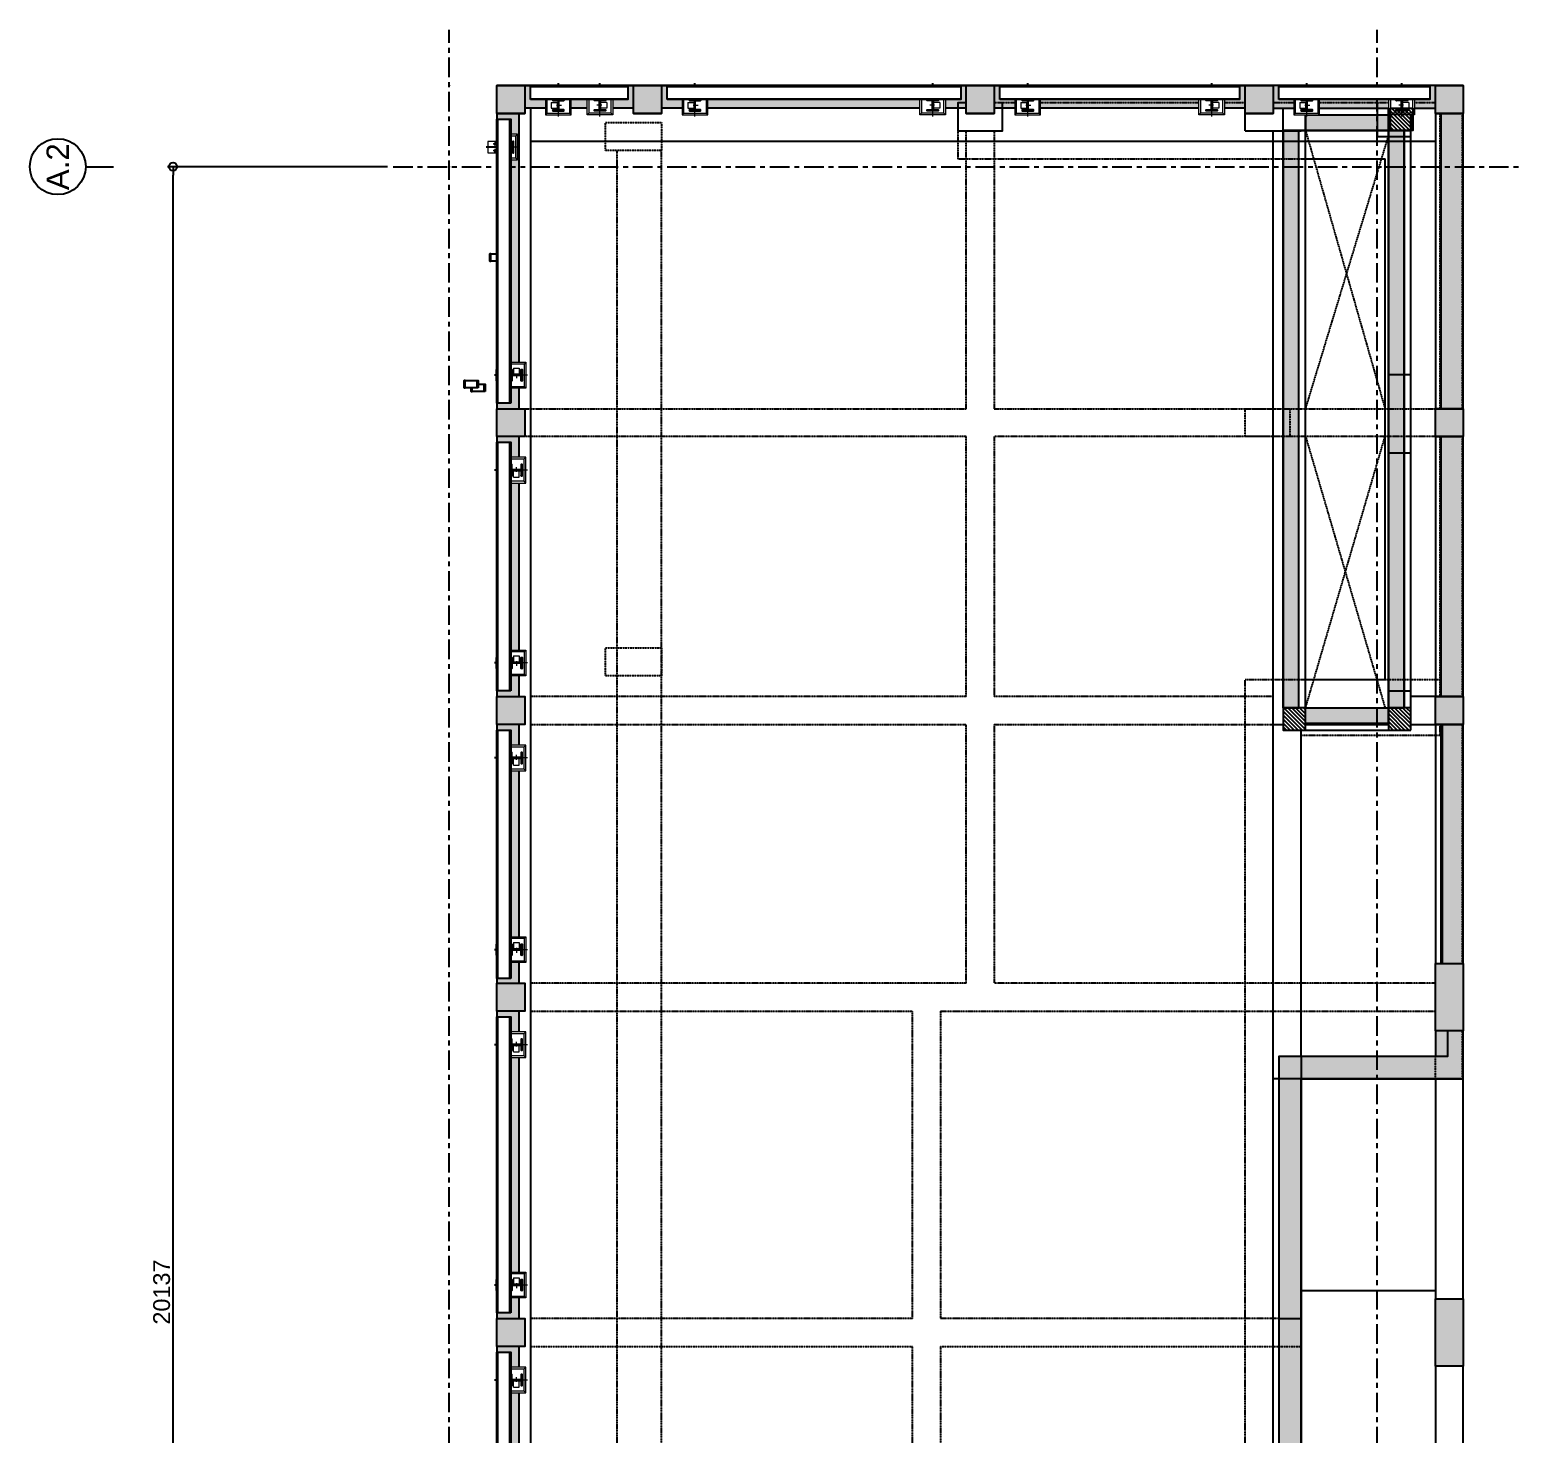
# Model space of a CAD drawing. Header units: millimetres. Extents: x 652554 to 1678317, y -308114 to 170803.
# Drawn here: x 781896 to 795216, y -66287 to -53731 of the extents above; entities that cross this region are included whole.
import ezdxf
from ezdxf.enums import TextEntityAlignment as Align
from ezdxf.xclip import XClip

# ---------------------------------------------------------------- set-up
doc = ezdxf.new("R2010")
doc.units = ezdxf.units.MM
doc.header["$XCLIPFRAME"] = 0
doc.set_wipeout_variables(frame=1)
for name, pattern in [('HIDDEN', [0.375, 0.25, -0.125]), ('TA_GL_000.70000', [1.925, 0.7, -0.175, 0.175, -0.175, 0.7]), ('XKITLINE00', [0]), ('XKITLINE02', [4, 2, -2])]:
    doc.linetypes.add(name, pattern=pattern)
for name, color, linetype in [('000 - 0_SYM_DWG_GRID-BUBBLE_MAIN_COLOR_1', 7, 'Continuous'), ('000 - 0_SYM_DWG_GRID-BUBBLE_SUB_COLOR_1', 7, 'Continuous'), ('000 - 0_SYM_DWG_GRIDLINE_MAIN_COLOR_1', 7, 'Continuous'), ('000 - 0_SYM_DWG_GRIDLINE_MAIN_COLOR_251', 7, 'Continuous'), ('000 - CONCRETE_COL_HATCH_', 7, 'Continuous'), ('000 - CONCRETE_COL_MAIN_COLOR_1', 7, 'Continuous'), ('000 - CONCRETE_COL_WIPEOUT_', 7, 'Continuous'), ('000 - STRUCTURE_STEEL_FRAMING_CUT_COLOR_4', 7, 'Continuous'), ('000 - STRUCTURE_STEEL_FRAMING_HATCH_', 7, 'Continuous'), ('000 - STRUCTURE_STEEL_FRAMING_SUB_COLOR_1', 7, 'Continuous'), ('000 - STRUCTURE_STEEL_FRAMING_SUB_COLOR_2', 7, 'Continuous'), ('000 - STRUCTURE_STEEL_FRAMING_WIPEOUT_', 7, 'Continuous'), ('000 - WIPEOUT', 7, 'Continuous'), ('DIM', 7, 'Continuous'), ('HATCH', 7, 'Continuous')]:
    doc.layers.add(name, color=color, linetype=linetype)
doc.layers.add('Bolt', color=7, linetype='Continuous', lineweight=0)
doc.layers.add('Part', color=7, linetype='Continuous', lineweight=0)
doc.styles.add('Arial', font='arial.ttf')
doc.styles.add('FAMELINE_FOR_CKST', font='arial.ttf')
doc.styles.add('TA', font='', dxfattribs={"height": 4.5})
doc.styles.get('TA').set_extended_font_data('Cordia New')
doc.dimstyles.new('FAMELINE-CKST_C-C', dxfattribs={"dimtxt": 0.3, "dimasz": 0.15, "dimexe": 0.1, "dimexo": 0.1, "dimgap": 0.05, "dimtad": 1, "dimzin": 0, "dimdsep": 46, "dimtxsty": 'FAMELINE_FOR_CKST', "dimblk": 'ORIGIN', "dimblk1": 'ORIGIN', "dimblk2": 'ORIGIN', "dimsah": 1, "dimcen": 0.1, "dimdle": 0.1, "dimclrd": 7, "dimclre": 7, "dimclrt": 7, "dimadec": 0, "dimazin": 0, "dimtfac": 1, "dimtix": 1, "dimtmove": 2, "dimatfit": 3, "dimfxl": 1, "dimtolj": 1, "dimtzin": 0, "dimlwd": -1, "dimlwe": -1, "dimarcsym": 0})
pattern_1 = [(45, (-899599.76, 320785.82), (-17.67766953, 17.67766953), [])]
pattern_2 = [(45, (-899499.76, 320785.82), (-17.67766953, 17.67766953), [])]
pattern_3 = [(45, (-899499.76, 320784.82), (-17.67766953, 17.67766953), [])]
pattern_4 = [(45, (-1737856.817, 220768.582), (-17.67766953, 17.67766953), [])]
pattern_5 = [(45, (-1737856.817, 220769.582), (-17.67766953, 17.67766953), [])]

# ---------------------------------------------------------------- blocks, each defined once
blk = doc.blocks.new('106')
h = blk.add_hatch()
h.set_pattern_fill('ANSI31', scale=200)
h.set_pattern_definition(pattern_3)
h.paths.add_polyline_path([(814926, 80605), (815176, 80605), (815176, 80355), (814926, 80355)])
h = blk.add_hatch()
h.set_pattern_fill('ANSI31', scale=200)
h.set_pattern_definition(pattern_3)
h.paths.add_polyline_path([(817926, 80605), (818176, 80605), (818176, 80355), (817926, 80355)])
h = blk.add_hatch()
h.set_pattern_fill('ANSI31', scale=200)
h.set_pattern_definition(pattern_3)
h.paths.add_polyline_path([(820491, 80605), (820741, 80605), (820741, 80355), (820491, 80355)])
h = blk.add_hatch()
h.set_pattern_fill('ANSI31', scale=200)
h.set_pattern_definition(pattern_3)
h.paths.add_polyline_path([(823066, 80605), (823316, 80605), (823316, 80355), (823066, 80355)])
h = blk.add_hatch()
h.set_pattern_fill('ANSI31', scale=200)
h.set_pattern_definition(pattern_3)
h.paths.add_polyline_path([(825956, 80355), (826206, 80355), (826206, 80605), (825956, 80605)])
h = blk.add_hatch()
h.set_pattern_fill('ANSI31', scale=200)
h.set_pattern_definition(pattern_2)
h.paths.add_polyline_path([(825956, 79133), (826206, 79133), (826206, 79383), (825956, 79383)])
h = blk.add_hatch()
h.set_pattern_fill('ANSI31', scale=200)
h.set_pattern_definition(pattern_2)
h.paths.add_polyline_path([(825956, 76157), (826206, 76157), (826206, 76407), (825956, 76407)])
h = blk.add_hatch()
h.set_pattern_fill('ANSI31', scale=200)
h.set_pattern_definition(pattern_2)
h.paths.add_polyline_path([(825956, 73662), (826206, 73662), (826206, 73912), (825956, 73912)])
h = blk.add_hatch()
h.set_pattern_fill('ANSI31', scale=200)
h.set_pattern_definition(pattern_1)
h.paths.add_polyline_path([(820441, 73372), (820641, 73372), (820641, 73572), (820441, 73572)])
h = blk.add_hatch()
h.set_pattern_fill('ANSI31', scale=200)
h.set_pattern_definition(pattern_1)
h.paths.add_polyline_path([(820441, 72432), (820641, 72432), (820641, 72632), (820441, 72632)])
h = blk.add_hatch()
h.set_pattern_fill('ANSI31', scale=200)
h.set_pattern_definition([(45, (-926512.374, 301801.95), (-17.67766953, 17.67766953), [])])
h.paths.add_polyline_path([(814751, 72212), (815351, 72212), (815351, 71962), (814751, 71962)])
h = blk.add_hatch()
h.set_pattern_fill('ANSI31', scale=200)
h.set_pattern_definition([(45, (-923512.374, 301801.95), (-17.67766953, 17.67766953), [])])
h.paths.add_polyline_path([(817751, 72212), (818351, 72212), (818351, 71962), (817751, 71962)])
h = blk.add_hatch()
h.set_pattern_fill('ANSI31', scale=200)
h.set_pattern_definition(pattern_2)
h.paths.add_polyline_path([(820491, 71962), (820741, 71962), (820741, 72212), (820491, 72212)])
h = blk.add_hatch()
h.set_pattern_fill('ANSI31', scale=200)
h.set_pattern_definition(pattern_2)
h.paths.add_polyline_path([(823066, 71962), (823316, 71962), (823316, 72212), (823066, 72212)])
h = blk.add_hatch()
h.set_pattern_fill('ANSI31', scale=200)
h.set_pattern_definition(pattern_2)
h.paths.add_polyline_path([(825956, 71962), (826206, 71962), (826206, 72212), (825956, 72212)])
at = {"layer": 'HATCH'}
h = blk.add_hatch(dxfattribs=at)
h.set_pattern_fill('AR-SAND', scale=0.075)
h.paths.add_polyline_path([(812176, 80405), (814926, 80405), (814926, 80605), (812176, 80605)])
h = blk.add_hatch(dxfattribs=at)
h.set_pattern_fill('AR-SAND', scale=0.075)
h.paths.add_polyline_path([(815176, 80405), (817926, 80405), (817926, 80605), (815176, 80605)])
h = blk.add_hatch(dxfattribs=at)
h.set_pattern_fill('AR-SAND', scale=0.075)
h.paths.add_polyline_path([(818176, 80405), (820491, 80405), (820491, 80605), (818176, 80605)])
h = blk.add_hatch(dxfattribs=at)
h.set_pattern_fill('AR-SAND', scale=0.075)
h.paths.add_polyline_path([(820741, 80405), (823066, 80405), (823066, 80605), (820741, 80605)])
h = blk.add_hatch(dxfattribs=at)
h.set_pattern_fill('AR-SAND', scale=0.075)
h.paths.add_polyline_path([(823316, 80405), (825956, 80405), (825956, 80605), (823316, 80605)])
h = blk.add_hatch(dxfattribs=at)
h.set_pattern_fill('AR-SAND', scale=0.075)
h.paths.add_polyline_path([(826006, 80356), (826206, 80356), (826206, 79383), (826006, 79383)])
h = blk.add_hatch(dxfattribs=at)
h.set_pattern_fill('AR-SAND', scale=0.075)
h.paths.add_polyline_path([(826006, 79133), (826206, 79133), (826206, 76407), (826006, 76407)])
h = blk.add_hatch(dxfattribs=at)
h.set_pattern_fill('AR-SAND', scale=0.075)
h.paths.add_polyline_path([(826006, 76157), (826206, 76157), (826206, 73912), (826006, 73912)])
h = blk.add_hatch(dxfattribs=at)
h.set_pattern_fill('AR-SAND', scale=0.075)
h.paths.add_polyline_path([(826006, 72212), (826206, 72212), (826206, 73662), (826006, 73662)])
h = blk.add_hatch(dxfattribs=at)
h.set_pattern_fill('AR-SAND', scale=0.075)
h.paths.add_polyline_path([(817751, 71962), (817751, 72212), (817521, 72212), (817521, 73612), (808328, 73612), (808328, 73412), (817321, 73412), (817321, 71962)])
h = blk.add_hatch(dxfattribs=at)
h.set_pattern_fill('AR-SAND', scale=0.075)
h.paths.add_polyline_path([(820641, 73432), (825806, 73432), (825806, 73572), (820641, 73572)])
h = blk.add_hatch(dxfattribs=at)
h.set_pattern_fill('AR-SAND', scale=0.075)
h.paths.add_polyline_path([(820501, 73372), (820641, 73372), (820641, 72632), (820501, 72632)])
h = blk.add_hatch(dxfattribs=at)
h.set_pattern_fill('AR-SAND', scale=0.075)
h.paths.add_polyline_path([(825806, 73372), (825946, 73372), (825946, 72632), (825806, 72632)])
h = blk.add_hatch(dxfattribs=at)
h.set_pattern_fill('AR-SAND', scale=0.075)
h.paths.add_polyline_path([(825806, 72632), (820641, 72632), (820641, 72492), (825806, 72492)])
h = blk.add_hatch(dxfattribs=at)
h.set_pattern_fill('AR-SAND', scale=0.075)
h.paths.add_polyline_path([(818351, 71962), (820491, 71962), (820491, 72162), (818351, 72162)])
h = blk.add_hatch(dxfattribs=at)
h.set_pattern_fill('AR-SAND', scale=0.075)
h.paths.add_polyline_path([(820741, 71962), (823066, 71962), (823066, 72162), (820741, 72162)])
h = blk.add_hatch(dxfattribs=at)
h.set_pattern_fill('AR-SAND', scale=0.075)
h.paths.add_polyline_path([(823316, 71962), (825956, 71962), (825956, 72162), (823316, 72162)])
at = {"color": 7}
for points in [[(826206, 80605), (808358, 80605)], [(826206, 72212), (826206, 80605)], [(826006, 80305), (808405, 80305)], [(825706, 72212), (825706, 80305)], [(826051, 76407), (826051, 76482), (825801, 76482), (825801, 76082), (826051, 76082)], [(825801, 73912), (826206, 73912)], [(825801, 73912), (825801, 73412)], [(807206, 73662), (817321, 73662)], [(817321, 71972), (817321, 73662)], [(817321, 73662), (820491, 73662)], [(820491, 73662), (820491, 73572)], [(820491, 73662), (825801, 73662)], [(817851, 71962), (817851, 72102), (817521, 72102), (817521, 73612), (808328, 73612), (808328, 73412), (817321, 73412), (817321, 71962), (817851, 71962)], [(817521, 73612), (808328, 73612)], [(815176, 73612), (815176, 73412)], [(817521, 72102), (817521, 73552)], [(820641, 73572), (825806, 73572)], [(825806, 73572), (825806, 72432)], [(817521, 73412), (807206, 73412)], [(815428, 73412), (815428, 72212)], [(817521, 73412), (820391, 73412)], [(820391, 73412), (820441, 73412)], [(820641, 73432), (825806, 73432)], [(820891, 72662), (820891, 73412)], [(825551, 73412), (825551, 72662)], [(826051, 73412), (826006, 73412)], [(820441, 73372), (820441, 72632)], [(820491, 73372), (820491, 72632)], [(820641, 73372), (825806, 73372)], [(820641, 73372), (820641, 72632)], [(825946, 73372), (825946, 72632)], [(826006, 73372), (826006, 72632)], [(826051, 72732), (825751, 72732)], [(825751, 72732), (825751, 72432)], [(820491, 72632), (826006, 72632)], [(820791, 72632), (820791, 72432)], [(820891, 72662), (825551, 72662)], [(822921, 72632), (822921, 72432)], [(823621, 72632), (823621, 72432)], [(825806, 72492), (820641, 72492)], [(820491, 72432), (820491, 71962)], [(820641, 72432), (826051, 72432)], [(820741, 72212), (820741, 72432)], [(817321, 72212), (807356, 72212)], [(820491, 72212), (817521, 72212)], [(818326, 72212), (818326, 71962)], [(826206, 72212), (820741, 72212)], [(820491, 72152), (818351, 72152)], [(823066, 72162), (820741, 72162)], [(825956, 72162), (823316, 72162)], [(807356, 71962), (817321, 71962)], [(817321, 71962), (826206, 71962)]]:
    blk.add_lwpolyline(points, dxfattribs=at)
for points in [[(812176, 80405), (814926, 80405), (814926, 80605), (812176, 80605)], [(814926, 80605), (815176, 80605), (815176, 80355), (814926, 80355)], [(815176, 80405), (817926, 80405), (817926, 80605), (815176, 80605)], [(817926, 80605), (818176, 80605), (818176, 80355), (817926, 80355)], [(818176, 80405), (820491, 80405), (820491, 80605), (818176, 80605)], [(820491, 80605), (820741, 80605), (820741, 80355), (820491, 80355)], [(820741, 80405), (823066, 80405), (823066, 80605), (820741, 80605)], [(823066, 80605), (823316, 80605), (823316, 80355), (823066, 80355)], [(823316, 80405), (825956, 80405), (825956, 80605), (823316, 80605)], [(825956, 80355), (826206, 80355), (826206, 80605), (825956, 80605)], [(826006, 80355), (826206, 80355), (826206, 79383), (826006, 79383)], [(825956, 79133), (826206, 79133), (826206, 79383), (825956, 79383)], [(826006, 79133), (826206, 79133), (826206, 76407), (826006, 76407)], [(825956, 76157), (826206, 76157), (826206, 76407), (825956, 76407)], [(826006, 76157), (826206, 76157), (826206, 73912), (826006, 73912)], [(825956, 73662), (826206, 73662), (826206, 73912), (825956, 73912)], [(826006, 72212), (826206, 72212), (826206, 73662), (826006, 73662)], [(820441, 73372), (820641, 73372), (820641, 73572), (820441, 73572)], [(820641, 73432), (825806, 73432), (825806, 73572), (820641, 73572)], [(825806, 73572), (826006, 73572), (826006, 73372), (825806, 73372)], [(820501, 73372), (820641, 73372), (820641, 72632), (820501, 72632)], [(825806, 73372), (825946, 73372), (825946, 72632), (825806, 72632)], [(820441, 72432), (820641, 72432), (820641, 72632), (820441, 72632)], [(825806, 72632), (820641, 72632), (820641, 72492), (825806, 72492)], [(825806, 72632), (826006, 72632), (826006, 72432), (825806, 72432)], [(814751, 72212), (815351, 72212), (815351, 71962), (814751, 71962)], [(817751, 72212), (818351, 72212), (818351, 71962), (817751, 71962)], [(820491, 71962), (820741, 71962), (820741, 72212), (820491, 72212)], [(823066, 71962), (823316, 71962), (823316, 72212), (823066, 72212)], [(825956, 71962), (826206, 71962), (826206, 72212), (825956, 72212)], [(818351, 71962), (820491, 71962), (820491, 72162), (818351, 72162)], [(820741, 71962), (823066, 71962), (823066, 72162), (820741, 72162)], [(823316, 71962), (825956, 71962), (825956, 72162), (823316, 72162)]]:
    blk.add_lwpolyline(points, close=True, dxfattribs=at)
at = {"color": 7, "linetype": 'HIDDEN', "ltscale": 10}
for points in [[(823066, 76407), (823066, 80355)], [(823316, 80355), (823316, 76407)], [(815176, 76887), (815176, 80305)], [(817926, 80305), (817926, 76887)], [(818176, 76407), (818176, 80305)], [(820491, 80305), (820491, 76407)], [(820742, 76407), (820741, 80305)], [(825626, 79532), (807606, 79532)], [(807191, 79132), (825626, 79132)], [(812176, 76887), (814926, 76887)], [(815176, 76887), (817926, 76887)], [(814926, 76637), (812176, 76637)], [(817926, 76637), (815176, 76637)], [(815176, 73612), (815176, 76637)], [(817926, 76637), (817926, 72212)], [(825801, 76482), (825551, 76482), (825551, 73412)], [(826051, 72212), (826051, 76482)], [(818176, 76407), (820491, 76407)], [(820742, 76407), (823066, 76407)], [(823316, 76407), (825801, 76407)], [(818176, 72212), (818176, 76157)], [(820491, 76157), (818176, 76157)], [(820491, 76157), (820491, 73662)], [(823066, 76157), (820742, 76157)], [(820742, 73662), (820742, 76157)], [(823066, 72212), (823066, 76157)], [(823316, 76157), (823316, 72212)], [(825801, 76157), (823316, 76157)], [(806980, 73912), (820891, 73912)], [(820891, 73412), (820891, 73912)], [(820491, 72172), (820391, 72172), (820391, 73422)], [(820641, 73372), (823066, 72662)], [(823066, 73372), (820641, 72662)], [(823316, 73372), (825751, 72632)], [(825801, 73372), (823316, 72662)]]:
    blk.add_lwpolyline(points, dxfattribs=at)
at = {"color": 7, "linetype": 'HIDDEN', "ltscale": 7}
for points in [[(814926, 80305), (814926, 76887)], [(814926, 76637), (814926, 73412)], [(820891, 72162), (820891, 72662)], [(815321, 72212), (815321, 71962)], [(817321, 72212), (817521, 72212)], [(825956, 72172), (820491, 72172)], [(826206, 71972), (817321, 71972)]]:
    blk.add_lwpolyline(points, dxfattribs=at)
for points in [[(820926, 79632), (821176, 79632), (821176, 79132), (820926, 79132)], [(825626, 79632), (825876, 79632), (825876, 79132), (825626, 79132)], [(823066, 73912), (823316, 73912), (823316, 73512), (823066, 73512)]]:
    blk.add_lwpolyline(points, close=True, dxfattribs=at)
blk = doc.blocks.new('*A380')
at = {"layer": 'Part', "color": 7, "linetype": 'XKITLINE00', "lineweight": 0}
for p, q in [((4674.779, -534.403), (4671.979, -534.403)), ((4671.979, -534.403), (4671.979, -538.403)), ((4674.779, -534.403), (4674.779, -538.403)), ((4671.979, -538.403), (4674.779, -538.403))]:
    blk.add_line(p, q, dxfattribs=at)
blk = doc.blocks.new('*A381')
at = {"layer": 'Part', "color": 7, "linetype": 'XKITLINE00', "lineweight": 0}
for p, q in [((4671.979, -534.403), (4671.679, -534.103)), ((4671.679, -538.703), (4671.679, -534.103)), ((4671.679, -534.103), (4675.079, -534.103)), ((4675.079, -534.103), (4674.779, -534.403)), ((4675.079, -534.103), (4675.079, -538.703)), ((4671.979, -538.403), (4671.679, -538.703)), ((4675.079, -538.703), (4671.679, -538.703)), ((4674.779, -538.403), (4675.079, -538.703))]:
    blk.add_line(p, q, dxfattribs=at)
at = {"layer": 'Part', "color": 7, "linetype": 'XKITLINE02', "lineweight": 0}
for p, q in [((4674.779, -534.403), (4671.979, -534.403)), ((4671.979, -534.403), (4671.979, -538.403)), ((4674.779, -534.403), (4674.779, -538.403)), ((4671.979, -538.403), (4674.779, -538.403))]:
    blk.add_line(p, q, dxfattribs=at)
blk = doc.blocks.new('*A382')
at = {"layer": 'Part', "color": 7, "linetype": 'XKITLINE00', "lineweight": 0}
for p, q in [((4674.379, -535.403), (4672.379, -535.403)), ((4672.379, -535.563), (4672.379, -535.403)), ((4674.379, -535.563), (4674.379, -535.403)), ((4673.319, -535.563), (4672.379, -535.563)), ((4673.319, -537.243), (4672.379, -537.243)), ((4672.379, -537.403), (4672.379, -537.243)), ((4674.379, -537.403), (4672.379, -537.403)), ((4673.319, -537.243), (4673.319, -535.563)), ((4673.439, -537.243), (4673.439, -535.563)), ((4674.379, -535.563), (4673.439, -535.563)), ((4674.379, -537.243), (4673.439, -537.243)), ((4674.379, -537.403), (4674.379, -537.243))]:
    blk.add_line(p, q, dxfattribs=at)
blk = doc.blocks.new('*A383')
at = {"layer": 'Part', "color": 7, "linetype": 'XKITLINE00', "lineweight": 0}
for p, q in [((4674.639, -535.903), (4673.439, -535.903)), ((4674.639, -536.903), (4673.439, -536.903)), ((4673.539, -536.903), (4673.539, -535.903)), ((4674.639, -535.903), (4674.639, -536.903))]:
    blk.add_line(p, q, dxfattribs=at)
at = {"layer": 'Part', "color": 7, "linetype": 'XKITLINE02', "lineweight": 0}
blk.add_line((4673.439, -535.903), (4673.439, -536.903), dxfattribs=at)
blk = doc.blocks.new('*A384')
at = {"layer": 'Part', "color": 7, "linetype": 'XKITLINE02', "lineweight": 0}
for p, q in [((2918.168795, 426.80336), (2918.168795, 428.536693)), ((2918.168795, 428.536693), (2918.248795, 428.536693)), ((2918.168795, 428.136693), (2918.248795, 428.136693)), ((2918.248795, 428.536693), (2918.248795, 426.80336)), ((2918.248795, 426.80336), (2918.168795, 426.80336))]:
    blk.add_line(p, q, dxfattribs=at)
blk = doc.blocks.new('*A385')
at = {"layer": 'Part', "color": 7, "linetype": 'XKITLINE02', "lineweight": 0}
for p, q in [((2918.875462, 428.536693), (2917.542129, 428.536693)), ((2917.542129, 428.536693), (2917.542129, 426.80336)), ((2918.875462, 426.80336), (2918.875462, 428.536693)), ((2917.542129, 426.80336), (2918.875462, 426.80336))]:
    blk.add_line(p, q, dxfattribs=at)
blk = doc.blocks.new('*A386')
at = {"layer": 'Part', "color": 7, "linetype": 'XKITLINE02', "lineweight": 0}
for p, q in [((2918.875462, 428.536693), (2917.542129, 428.536693)), ((2917.542129, 428.536693), (2917.542129, 426.80336)), ((2918.875462, 426.80336), (2918.875462, 428.536693)), ((2917.542129, 426.80336), (2918.875462, 426.80336))]:
    blk.add_line(p, q, dxfattribs=at)
blk = doc.blocks.new('*A387')
at = {"layer": 'Part', "color": 7, "linetype": 'XKITLINE02', "lineweight": 0}
for p, q in [((2918.168795, 426.80336), (2918.168795, 428.536693)), ((2918.168795, 428.536693), (2918.248795, 428.536693)), ((2918.168795, 428.136693), (2918.248795, 428.136693)), ((2918.248795, 428.536693), (2918.248795, 426.80336)), ((2918.248795, 426.80336), (2918.168795, 426.80336))]:
    blk.add_line(p, q, dxfattribs=at)
blk = doc.blocks.new('*A389')
at = {"layer": 'Bolt', "color": 7, "linetype": 'XKITLINE00', "lineweight": 0}
for p, q in [((2910.815467, 783.8644), (2910.939787, 783.8644)), ((2911.002133, 784.051067), (2911.002133, 783.926747)), ((2911.002133, 783.677733), (2911.002133, 783.802053)), ((2911.002133, 783.251067), (2911.002133, 783.126747)), ((2911.1888, 783.8644), (2911.06448, 783.8644)), ((2910.815467, 783.0644), (2910.939787, 783.0644)), ((2911.002133, 782.877733), (2911.002133, 783.002053)), ((2911.1888, 783.0644), (2911.06448, 783.0644))]:
    blk.add_line(p, q, dxfattribs=at)
blk = doc.blocks.new('Bot1')
at = {"color": 7, "xscale": 50, "yscale": 50, "zscale": 50, "rotation": 270}
blk.add_blockref('*A382', (26820, 233669), dxfattribs=at)
at = {"color": 7}
blk.add_wipeout([(85, 50), (85, 115), (-85, 115), (-85, -115), (85, -115), (85, -50), (42, -50), (42, 50)], dxfattribs=at).dxf.layer = '000 - WIPEOUT'
blk.add_wipeout([(-85, -115), (85, -115), (85, 115), (-85, 115)], dxfattribs=at).dxf.layer = '000 - WIPEOUT'
at = {"layer": '000 - STRUCTURE_STEEL_FRAMING_HATCH_'}
h = blk.add_hatch(dxfattribs=at)
h.set_pattern_fill('ANSI32', scale=0.1)
h.set_pattern_definition([(45, (276.8134, 19.4926), (-0.6735192, 0.6735192), []), (45, (277.2624, 19.4926), (-0.6735192, 0.6735192), [])])
h.paths.add_polyline_path([(50, -50), (42, -50), (42, -3), (-42, -3), (-42, -50), (-50, -50), (-50, 50), (-42, 50), (-42, 3), (42, 3), (42, 50), (50, 50)])
at = {"layer": 'Bolt'}
for points in [[(7, 3), (7, -3), (-7, -3), (-7, 3)], [(118, 37), (119, 37), (119, 37), (120, 36), (121, 36), (121, 36), (122, 35), (122, 35), (123, 34), (123, 34), (124, 33), (124, 33), (124, 32), (124, 31), (124, 31), (124, 30), (124, 29), (124, 29), (124, 28), (124, 27), (124, 27), (123, 26), (123, 26), (122, 25), (122, 25), (121, 24), (121, 24), (120, 24), (119, 23), (119, 23), (118, 23), (117, 23), (117, 23), (116, 23), (115, 23), (115, 24), (114, 24), (114, 24), (113, 25), (112, 25), (112, 26), (112, 26), (111, 27), (111, 27), (111, 28), (111, 29), (110, 29), (110, 30), (110, 31), (111, 31), (111, 32), (111, 33), (111, 33), (112, 34), (112, 34), (112, 35), (113, 35), (114, 36), (114, 36), (115, 36), (115, 37), (116, 37), (117, 37), (117, 37)], [(7, -3), (7, -8), (-7, -8), (-7, -3)], [(118, -23), (119, -23), (119, -23), (120, -24), (121, -24), (121, -24), (122, -25), (122, -25), (123, -26), (123, -26), (124, -27), (124, -27), (124, -28), (124, -29), (124, -29), (124, -30), (124, -31), (124, -31), (124, -32), (124, -33), (124, -33), (123, -34), (123, -34), (122, -35), (122, -35), (121, -36), (121, -36), (120, -36), (119, -37), (119, -37), (118, -37), (117, -37), (117, -37), (116, -37), (115, -37), (115, -36), (114, -36), (114, -36), (113, -35), (112, -35), (112, -34), (112, -34), (111, -33), (111, -33), (111, -32), (111, -31), (110, -31), (110, -30), (110, -29), (111, -29), (111, -28), (111, -27), (111, -27), (112, -26), (112, -26), (112, -25), (113, -25), (114, -24), (114, -24), (115, -24), (115, -23), (116, -23), (117, -23), (117, -23)]]:
    blk.add_hatch(color=7, dxfattribs=at).paths.add_polyline_path(points, flags=17)
at = {"color": 7, "linetype": 'ByBlock'}
blk.add_line((80, 0), (196, 0), dxfattribs=at)
at = {"layer": '000 - STRUCTURE_STEEL_FRAMING_CUT_COLOR_4', "color": 7}
blk.add_lwpolyline([(50, -50), (42, -50), (42, -3), (-42, -3), (-42, -50), (-50, -50), (-50, 50), (-42, 50), (-42, 3), (42, 3), (42, 50), (50, 50)], close=True, dxfattribs=at)
at = {"layer": 'Bolt', "color": 7, "linetype": 'XKITLINE00'}
for p, q in [((-100, 0), (0, 0)), ((-7, -3), (-7, 3)), ((0, -16), (0, 27)), ((7, -3), (7, 3)), ((103, 30), (113, 30)), ((103, 30), (113, 30)), ((103, 30), (131, 30)), ((117, 44), (117, 35)), ((117, 44), (117, 35)), ((117, 44), (117, 16)), ((117, 16), (117, 25)), ((117, 16), (117, 25)), ((131, 30), (122, 30)), ((131, 30), (122, 30)), ((-7, -8), (-7, -3)), ((7, -8), (7, -3)), ((103, -30), (113, -30)), ((103, -30), (113, -30)), ((103, -30), (131, -30)), ((117, -16), (117, -25)), ((117, -16), (117, -25)), ((117, -16), (117, -44)), ((117, -44), (117, -35)), ((117, -44), (117, -35)), ((131, -30), (122, -30)), ((131, -30), (122, -30))]:
    blk.add_line(p, q, dxfattribs=at)
at = {"color": 7}
for name, p, xscale, yscale, zscale, rotation in [('*A381', (233669, -26820), 50, 50, 50, 180), ('*A380', (233669, -26820), 50, 50, 50, 180), ('*A385', (32190, 218866), -74.99999802609977, 74.99999802609977, 74.99999802609977, 90), ('*A386', (32190, 218866), -74.99999802609977, 74.99999802609977, 74.99999802609977, 90), ('*A384', (32190, 218866), -74.99999802609977, 74.99999802609977, 74.99999802609977, 90), ('*A387', (32190, 218866), -74.99999802609977, 74.99999802609977, 74.99999802609977, 90), ('*A389', (218443, 58760), 74.99999802609977, 74.99999802609977, 74.99999802609977, 180), ('*A383', (26820, 233669), 50, 50, 50, 270)]:
    blk.add_blockref(name, p, dxfattribs=dict(at, xscale=xscale, yscale=yscale, zscale=zscale, rotation=rotation))
blk = doc.blocks.new('*U6648')
at = {"layer": '000 - 0_SYM_DWG_GRIDLINE_MAIN_COLOR_1', "color": 7}
blk.add_line((65, 0), (60, 0), dxfattribs=at)
blk.add_circle((70, 0), 5, dxfattribs=at)
at = {"layer": '000 - 0_SYM_DWG_GRIDLINE_MAIN_COLOR_251', "color": 7, "linetype": 'ByBlock', "ltscale": 5}
blk.add_line((10, 0), (-191.4, 0), dxfattribs=at)
at = {"layer": '000 - 0_SYM_DWG_GRIDLINE_MAIN_COLOR_251', "color": 7}
for p in [(-181.4, 0), (0, 0)]:
    blk.add_point(p, dxfattribs=at)
at = {"color": 7, "style": 'TA', "flags": 1}
blk.add_attdef('LOCATION', (6, -6), '', height=4.5, rotation=270, dxfattribs=at)
at = {"layer": '000 - 0_SYM_DWG_GRID-BUBBLE_MAIN_COLOR_1', "color": 7, "style": 'Arial'}
blk.add_attdef('GRID-HEAD', text='', height=4, rotation=270, dxfattribs=at).set_placement((70, 0), align=Align.MIDDLE_CENTER)
blk = doc.blocks.new('*U6645')
at = {"layer": '000 - 0_SYM_DWG_GRIDLINE_MAIN_COLOR_251', "color": 7, "linetype": 'ByBlock', "ltscale": 5}
blk.add_line((10, 0), (-427.24, 0), dxfattribs=at)
at = {"layer": '000 - 0_SYM_DWG_GRIDLINE_MAIN_COLOR_251', "color": 7}
blk.add_point((-417.24, 0), dxfattribs=at)
at = {"color": 7, "style": 'TA', "flags": 1}
blk.add_attdef('LOCATION', (6, -6), '', height=4.5, rotation=270, dxfattribs=at)
at = {"layer": '000 - 0_SYM_DWG_GRID-BUBBLE_MAIN_COLOR_1', "color": 7, "style": 'Arial'}
blk.add_attdef('GRID-HEAD', text='', height=4, rotation=270, dxfattribs=at).set_placement((70, 0), align=Align.MIDDLE_CENTER)
blk = doc.blocks.new('*U6647')
at = {"layer": '000 - 0_SYM_DWG_GRIDLINE_MAIN_COLOR_251', "color": 7, "linetype": 'ByBlock', "ltscale": 5}
blk.add_line((10, 0), (-427.24, 0), dxfattribs=at)
at = {"layer": '000 - 0_SYM_DWG_GRIDLINE_MAIN_COLOR_251', "color": 7}
blk.add_point((-417.24, 0), dxfattribs=at)
at = {"color": 7, "style": 'TA', "flags": 1}
blk.add_attdef('LOCATION', (6, -6), '', height=4.5, rotation=270, dxfattribs=at)
at = {"layer": '000 - 0_SYM_DWG_GRID-BUBBLE_MAIN_COLOR_1', "color": 7, "style": 'Arial'}
blk.add_attdef('GRID-HEAD', text='', height=4, rotation=270, dxfattribs=at).set_placement((70, 0), align=Align.MIDDLE_CENTER)
blk = doc.blocks.new('_Origin')
at = {"color": 7, "linetype": 'ByBlock', "lineweight": -2}
blk.add_line((0, 0), (-1, 0), dxfattribs=at)
blk.add_circle((0, 0), 0.5, dxfattribs=at)
blk = doc.blocks.new('*D6639')
at = {"layer": '000 - 0_SYM_DWG_GRID-BUBBLE_SUB_COLOR_1', "color": 7, "transparency": 16777216}
for p, q in [((0, 550), (0, 2519)), ((75, 2469), (20062, 2469)), ((20137, 550), (20137, 2519))]:
    blk.add_line(p, q, dxfattribs=at)
at = {"layer": 'Defpoints', "color": 7, "transparency": 16777216}
for p in [(20137, 2469), (0, 500), (20137, 500)]:
    blk.add_point(p, dxfattribs=at)
at = {"layer": '000 - 0_SYM_DWG_GRID-BUBBLE_SUB_COLOR_1', "color": 7, "transparency": 16777216, "xscale": 75, "yscale": 75, "zscale": 75, "rotation": 180}
blk.add_blockref('_Origin', (0, 2469), dxfattribs=at)
at = {"layer": '000 - 0_SYM_DWG_GRID-BUBBLE_SUB_COLOR_1', "color": 7, "transparency": 16777216, "xscale": 75, "yscale": 75, "zscale": 75}
blk.add_blockref('_Origin', (20137, 2469), dxfattribs=at)
at = {"layer": '000 - 0_SYM_DWG_GRID-BUBBLE_SUB_COLOR_1', "color": 7, "transparency": 16777216, "insert": (10069, 2570), "char_height": 150, "attachment_point": 5, "style": 'FAMELINE_FOR_CKST'}
blk.add_mtext('\\A1;20137', dxfattribs=at)
blk = doc.blocks.new('*U7098')
at = {"color": 7}
blk.add_wipeout([(125, 125), (125, -125), (-125, -125), (-125, 125)], dxfattribs=at).dxf.layer = '000 - CONCRETE_COL_WIPEOUT_'
at = {"layer": '000 - CONCRETE_COL_HATCH_'}
h = blk.add_hatch(dxfattribs=at)
h.set_pattern_fill('AR-CONC', scale=0.03, style=0)
h.paths.add_polyline_path([(-125, -125), (-125, 125), (125, 125), (125, -125)])
at = {"layer": '000 - CONCRETE_COL_MAIN_COLOR_1', "color": 7}
blk.add_lwpolyline([(-125, -125), (-125, 125), (125, 125), (125, -125), (-125, -125)], close=True, dxfattribs=at)
blk = doc.blocks.new('*U7099')
at = {"color": 7}
blk.add_wipeout([(125, 125), (125, -125), (-125, -125), (-125, 125)], dxfattribs=at).dxf.layer = '000 - CONCRETE_COL_WIPEOUT_'
at = {"layer": '000 - CONCRETE_COL_HATCH_'}
h = blk.add_hatch(dxfattribs=at)
h.set_pattern_fill('AR-CONC', scale=0.03, style=0)
h.paths.add_polyline_path([(-125, -125), (-125, 125), (125, 125), (125, -125)])
at = {"layer": '000 - CONCRETE_COL_MAIN_COLOR_1', "color": 7}
blk.add_lwpolyline([(-125, -125), (-125, 125), (125, 125), (125, -125), (-125, -125)], close=True, dxfattribs=at)
blk = doc.blocks.new('*U7100')
at = {"color": 7}
blk.add_wipeout([(125, 125), (125, -125), (-125, -125), (-125, 125)], dxfattribs=at).dxf.layer = '000 - CONCRETE_COL_WIPEOUT_'
at = {"layer": '000 - CONCRETE_COL_HATCH_'}
h = blk.add_hatch(dxfattribs=at)
h.set_pattern_fill('AR-CONC', scale=0.03, style=0)
h.paths.add_polyline_path([(-125, -125), (-125, 125), (125, 125), (125, -125)])
at = {"layer": '000 - CONCRETE_COL_MAIN_COLOR_1', "color": 7}
blk.add_lwpolyline([(-125, -125), (-125, 125), (125, 125), (125, -125), (-125, -125)], close=True, dxfattribs=at)
blk = doc.blocks.new('*U7101')
at = {"color": 7}
blk.add_wipeout([(125, 125), (125, -125), (-125, -125), (-125, 125)], dxfattribs=at).dxf.layer = '000 - CONCRETE_COL_WIPEOUT_'
at = {"layer": '000 - CONCRETE_COL_HATCH_'}
h = blk.add_hatch(dxfattribs=at)
h.set_pattern_fill('AR-CONC', scale=0.03, style=0)
h.paths.add_polyline_path([(-125, -125), (-125, 125), (125, 125), (125, -125)])
at = {"layer": '000 - CONCRETE_COL_MAIN_COLOR_1', "color": 7}
blk.add_lwpolyline([(-125, -125), (-125, 125), (125, 125), (125, -125), (-125, -125)], close=True, dxfattribs=at)
blk = doc.blocks.new('*U7102')
at = {"color": 7}
blk.add_wipeout([(300, 125), (300, -125), (-300, -125), (-300, 125)], dxfattribs=at).dxf.layer = '000 - CONCRETE_COL_WIPEOUT_'
at = {"layer": '000 - CONCRETE_COL_HATCH_'}
h = blk.add_hatch(dxfattribs=at)
h.set_pattern_fill('AR-CONC', scale=0.03, style=0)
h.paths.add_polyline_path([(-300, -125), (-300, 125), (300, 125), (300, -125)])
at = {"layer": '000 - CONCRETE_COL_MAIN_COLOR_1', "color": 7}
blk.add_lwpolyline([(-300, -125), (-300, 125), (300, 125), (300, -125), (-300, -125)], close=True, dxfattribs=at)
blk = doc.blocks.new('*U7103')
at = {"color": 7}
blk.add_wipeout([(300, 125), (300, -125), (-300, -125), (-300, 125)], dxfattribs=at).dxf.layer = '000 - CONCRETE_COL_WIPEOUT_'
at = {"layer": '000 - CONCRETE_COL_HATCH_'}
h = blk.add_hatch(dxfattribs=at)
h.set_pattern_fill('AR-CONC', scale=0.03, style=0)
h.paths.add_polyline_path([(-300, -125), (-300, 125), (300, 125), (300, -125)])
at = {"layer": '000 - CONCRETE_COL_MAIN_COLOR_1', "color": 7}
blk.add_lwpolyline([(-300, -125), (-300, 125), (300, 125), (300, -125), (-300, -125)], close=True, dxfattribs=at)
blk = doc.blocks.new('000_CKST_FAMELINE_STEEL_STRUCTURE-U-PROFILE_TOP_VIEW')
at = {"color": 7}
blk.add_wipeout([(0, 0), (0, 125), (65, 125), (65, 0)], dxfattribs=at).dxf.layer = '000 - STRUCTURE_STEEL_FRAMING_WIPEOUT_'
at = {"layer": '000 - STRUCTURE_STEEL_FRAMING_SUB_COLOR_1', "color": 7}
for points in [[(0, 125), (0, 117), (65, 117), (65, 125)], [(0, 0), (0, 8), (65, 8), (65, 0)]]:
    blk.add_lwpolyline(points, close=True, dxfattribs=at)
at = {"layer": '000 - STRUCTURE_STEEL_FRAMING_SUB_COLOR_2', "color": 7}
blk.add_lwpolyline([(0, 0), (0, 125), (65, 125), (65, 0)], close=True, dxfattribs=at)
blk = doc.blocks.new('*U6756')
at = {"color": 7}
blk.add_wipeout([(0, 0), (0, 125), (2540, 125), (2540, 0)], dxfattribs=at).dxf.layer = '000 - STRUCTURE_STEEL_FRAMING_WIPEOUT_'
at = {"layer": '000 - STRUCTURE_STEEL_FRAMING_SUB_COLOR_1', "color": 7}
for points in [[(0, 125), (0, 117), (2540, 117), (2540, 125)], [(0, 0), (0, 8), (2540, 8), (2540, 0)]]:
    blk.add_lwpolyline(points, close=True, dxfattribs=at)
at = {"layer": '000 - STRUCTURE_STEEL_FRAMING_SUB_COLOR_2', "color": 7}
blk.add_lwpolyline([(0, 0), (0, 125), (2540, 125), (2540, 0)], close=True, dxfattribs=at)
blk = doc.blocks.new('*U6757')
at = {"color": 7}
blk.add_wipeout([(0, 0), (0, 125), (2225, 125), (2225, 0)], dxfattribs=at).dxf.layer = '000 - STRUCTURE_STEEL_FRAMING_WIPEOUT_'
at = {"layer": '000 - STRUCTURE_STEEL_FRAMING_SUB_COLOR_1', "color": 7}
for points in [[(0, 125), (0, 117), (2225, 117), (2225, 125)], [(0, 0), (0, 8), (2225, 8), (2225, 0)]]:
    blk.add_lwpolyline(points, close=True, dxfattribs=at)
at = {"layer": '000 - STRUCTURE_STEEL_FRAMING_SUB_COLOR_2', "color": 7}
blk.add_lwpolyline([(0, 0), (0, 125), (2225, 125), (2225, 0)], close=True, dxfattribs=at)
blk = doc.blocks.new('*U6758')
at = {"color": 7}
blk.add_wipeout([(0, 0), (0, 125), (2224, 125), (2224, 0)], dxfattribs=at).dxf.layer = '000 - STRUCTURE_STEEL_FRAMING_WIPEOUT_'
at = {"layer": '000 - STRUCTURE_STEEL_FRAMING_SUB_COLOR_1', "color": 7}
for points in [[(0, 125), (0, 117), (2224, 117), (2224, 125)], [(0, 0), (0, 8), (2224, 8), (2224, 0)]]:
    blk.add_lwpolyline(points, close=True, dxfattribs=at)
at = {"layer": '000 - STRUCTURE_STEEL_FRAMING_SUB_COLOR_2', "color": 7}
blk.add_lwpolyline([(0, 0), (0, 125), (2224, 125), (2224, 0)], close=True, dxfattribs=at)
blk = doc.blocks.new('*U6759')
at = {"color": 7}
blk.add_wipeout([(0, 0), (0, 125), (2650, 125), (2650, 0)], dxfattribs=at).dxf.layer = '000 - STRUCTURE_STEEL_FRAMING_WIPEOUT_'
at = {"layer": '000 - STRUCTURE_STEEL_FRAMING_SUB_COLOR_1', "color": 7}
for points in [[(0, 125), (0, 117), (2650, 117), (2650, 125)], [(0, 0), (0, 8), (2650, 8), (2650, 0)]]:
    blk.add_lwpolyline(points, close=True, dxfattribs=at)
at = {"layer": '000 - STRUCTURE_STEEL_FRAMING_SUB_COLOR_2', "color": 7}
blk.add_lwpolyline([(0, 0), (0, 125), (2650, 125), (2650, 0)], close=True, dxfattribs=at)
blk = doc.blocks.new('*U6762')
at = {"color": 7}
blk.add_wipeout([(0, 0), (0, 125), (872, 125), (872, 0)], dxfattribs=at).dxf.layer = '000 - STRUCTURE_STEEL_FRAMING_WIPEOUT_'
at = {"layer": '000 - STRUCTURE_STEEL_FRAMING_SUB_COLOR_1', "color": 7}
for points in [[(0, 125), (0, 117), (872, 117), (872, 125)], [(0, 0), (0, 8), (872, 8), (872, 0)]]:
    blk.add_lwpolyline(points, close=True, dxfattribs=at)
at = {"layer": '000 - STRUCTURE_STEEL_FRAMING_SUB_COLOR_2', "color": 7}
blk.add_lwpolyline([(0, 0), (0, 125), (872, 125), (872, 0)], close=True, dxfattribs=at)
blk = doc.blocks.new('*U6763')
at = {"color": 7}
blk.add_wipeout([(0, 0), (0, 125), (2626, 125), (2626, 0)], dxfattribs=at).dxf.layer = '000 - STRUCTURE_STEEL_FRAMING_WIPEOUT_'
at = {"layer": '000 - STRUCTURE_STEEL_FRAMING_SUB_COLOR_1', "color": 7}
for points in [[(0, 125), (0, 117), (2626, 117), (2626, 125)], [(0, 0), (0, 8), (2626, 8), (2626, 0)]]:
    blk.add_lwpolyline(points, close=True, dxfattribs=at)
at = {"layer": '000 - STRUCTURE_STEEL_FRAMING_SUB_COLOR_2', "color": 7}
blk.add_lwpolyline([(0, 0), (0, 125), (2626, 125), (2626, 0)], close=True, dxfattribs=at)
blk = doc.blocks.new('*U6764')
at = {"color": 7}
blk.add_wipeout([(0, 0), (0, 125), (2145, 125), (2145, 0)], dxfattribs=at).dxf.layer = '000 - STRUCTURE_STEEL_FRAMING_WIPEOUT_'
at = {"layer": '000 - STRUCTURE_STEEL_FRAMING_SUB_COLOR_1', "color": 7}
for points in [[(0, 125), (0, 117), (2145, 117), (2145, 125)], [(0, 0), (0, 8), (2145, 8), (2145, 0)]]:
    blk.add_lwpolyline(points, close=True, dxfattribs=at)
at = {"layer": '000 - STRUCTURE_STEEL_FRAMING_SUB_COLOR_2', "color": 7}
blk.add_lwpolyline([(0, 0), (0, 125), (2145, 125), (2145, 0)], close=True, dxfattribs=at)
blk = doc.blocks.new('*U6765')
at = {"color": 7}
blk.add_wipeout([(0, 0), (0, 125), (1350, 125), (1350, 0)], dxfattribs=at).dxf.layer = '000 - STRUCTURE_STEEL_FRAMING_WIPEOUT_'
at = {"layer": '000 - STRUCTURE_STEEL_FRAMING_SUB_COLOR_1', "color": 7}
for points in [[(0, 125), (0, 117), (1350, 117), (1350, 125)], [(0, 0), (0, 8), (1350, 8), (1350, 0)]]:
    blk.add_lwpolyline(points, close=True, dxfattribs=at)
at = {"layer": '000 - STRUCTURE_STEEL_FRAMING_SUB_COLOR_2', "color": 7}
blk.add_lwpolyline([(0, 0), (0, 125), (1350, 125), (1350, 0)], close=True, dxfattribs=at)
blk = doc.blocks.new('W-1-PP19-ST-ENT2_20260406-090903_PP19_ENT2_MAIN_DIMS')
at = {"layer": '000 - 0_SYM_DWG_GRIDLINE_MAIN_COLOR_251', "color": 7, "linetype": 'TA_GL_000.70000', "xscale": 50.00000000000001, "yscale": 50.00000000000001, "zscale": 50.00000000000001, "rotation": 90}
blk.add_blockref('*U6648', (20137, 0), dxfattribs=at).add_auto_attribs({'GRID-HEAD': 'A.2'})
at = {"layer": '000 - 0_SYM_DWG_GRIDLINE_MAIN_COLOR_251', "color": 7, "linetype": 'TA_GL_000.70000', "xscale": 50, "yscale": 50, "zscale": 50, "rotation": 180}
for name, p in [('*U6645', (0, 0)), ('*U6647', (0, -8300))]:
    blk.add_blockref(name, p, dxfattribs=at)
at = {"layer": '000 - 0_SYM_DWG_GRID-BUBBLE_SUB_COLOR_1', "color": 7}
dim = blk.add_linear_dim(base=(20137, 2468.7), p1=(0, 500), p2=(20137, 500), angle=180, dimstyle='FAMELINE-CKST_C-C', override={"dimscale": 500, "dimdec": 0, "dimlfac": 1, "dimclrd": 7, "dimclre": 7, "dimclrt": 7}, dxfattribs=at)
dim.commit()
dim.dimension.update_dxf_attribs({"geometry": '*D6639', "text_midpoint": (10068.5, 2570.4)})
blk = doc.blocks.new('W-1-PP19-ST-ENT2_20260406-090547_EX_LOWER_ROOF_PLAN_')
h = blk.add_hatch()
h.set_pattern_fill('ANSI31', scale=200)
h.set_pattern_definition(pattern_4)
h.paths.add_polyline_path([(9582, -427), (9832, -427), (9832, -677), (9582, -677)])
h = blk.add_hatch()
h.set_pattern_fill('ANSI31', scale=200)
h.set_pattern_definition(pattern_4)
h.paths.add_polyline_path([(12582, -427), (12832, -427), (12832, -677), (12582, -677)])
h = blk.add_hatch()
h.set_pattern_fill('ANSI31', scale=200)
h.set_pattern_definition(pattern_4)
h.paths.add_polyline_path([(15147, -427), (15397, -427), (15397, -677), (15147, -677)])
h = blk.add_hatch()
h.set_pattern_fill('ANSI31', scale=200)
h.set_pattern_definition(pattern_4)
h.paths.add_polyline_path([(17722, -427), (17972, -427), (17972, -677), (17722, -677)])
h = blk.add_hatch()
h.set_pattern_fill('ANSI31', scale=200)
h.set_pattern_definition(pattern_4)
h.paths.add_polyline_path([(20612, -427), (20862, -427), (20862, -677), (20612, -677)])
h = blk.add_hatch()
h.set_pattern_fill('ANSI31', scale=200)
h.set_pattern_definition(pattern_5)
h.paths.add_polyline_path([(20612, -1649), (20862, -1649), (20862, -1899), (20612, -1899)])
h = blk.add_hatch()
h.set_pattern_fill('ANSI31', scale=200)
h.set_pattern_definition(pattern_5)
h.paths.add_polyline_path([(20612, -4625), (20862, -4625), (20862, -4875), (20612, -4875)])
h = blk.add_hatch()
h.set_pattern_fill('ANSI31', scale=200)
h.set_pattern_definition(pattern_5)
h.paths.add_polyline_path([(20612, -7120), (20862, -7120), (20862, -7370), (20612, -7370)])
h = blk.add_hatch()
h.set_pattern_fill('ANSI31', scale=200)
h.set_pattern_definition([(45, (-1731856.817, 220769.578), (-17.67766953, 17.67766953), [])])
h.paths.add_polyline_path([(9407, -8820), (10007, -8820), (10007, -9070), (9407, -9070)])
h = blk.add_hatch()
h.set_pattern_fill('ANSI31', scale=200)
h.set_pattern_definition([(45, (-1728856.817, 220769.577), (-17.67766953, 17.67766953), [])])
h.paths.add_polyline_path([(12407, -8820), (13007, -8820), (13007, -9070), (12407, -9070)])
h = blk.add_hatch()
h.set_pattern_fill('ANSI31', scale=200)
h.set_pattern_definition(pattern_5)
h.paths.add_polyline_path([(15147, -8820), (15397, -8820), (15397, -9070), (15147, -9070)])
h = blk.add_hatch()
h.set_pattern_fill('ANSI31', scale=200)
h.set_pattern_definition(pattern_5)
h.paths.add_polyline_path([(17722, -8820), (17972, -8820), (17972, -9070), (17722, -9070)])
h = blk.add_hatch()
h.set_pattern_fill('ANSI31', scale=200)
h.set_pattern_definition(pattern_5)
h.paths.add_polyline_path([(20612, -8820), (20862, -8820), (20862, -9070), (20612, -9070)])
at = {"color": 7}
for points in [[(9582, -427), (9832, -427), (9832, -677), (9582, -677)], [(12582, -427), (12832, -427), (12832, -677), (12582, -677)], [(15147, -427), (15397, -427), (15397, -677), (15147, -677)], [(17722, -427), (17972, -427), (17972, -677), (17722, -677)], [(17722, -427), (17972, -427), (17972, -677), (17722, -677)], [(20612, -427), (20862, -427), (20862, -677), (20612, -677)], [(20612, -1649), (20862, -1649), (20862, -1899), (20612, -1899)], [(20612, -4625), (20862, -4625), (20862, -4875), (20612, -4875)], [(20612, -7120), (20862, -7120), (20862, -7370), (20612, -7370)], [(9407, -8820), (10007, -8820), (10007, -9070), (9407, -9070)], [(12407, -8820), (13007, -8820), (13007, -9070), (12407, -9070)], [(15147, -8820), (15397, -8820), (15397, -9070), (15147, -9070)], [(17722, -9070), (17972, -9070), (17972, -8820), (17722, -8820)], [(20612, -9070), (20862, -9070), (20862, -8820), (20612, -8820)]]:
    blk.add_lwpolyline(points, close=True, dxfattribs=at)
blk.add_blockref('106', (-805344, -81032), dxfattribs=at)
at = {"color": 7, "xscale": -1}
for p, rotation in [((20312, -527), 270), ((9282, -602), 270), ((12282, -602), 270), ((14847, -602), 270), ((17422, -602), 270), ((20687, -977), 180), ((20687, -2199), 180), ((20687, -5175), 180), ((20687, -7670), 180)]:
    blk.add_blockref('Bot1', p, dxfattribs=dict(at, rotation=rotation))
at = {"color": 7, "rotation": 90}
for p in [(10132, -602), (13132, -602), (15697, -602), (18272, -602)]:
    blk.add_blockref('Bot1', p, dxfattribs=at)
at = {"color": 7}
for p in [(20687, -1349), (20687, -4325), (20687, -6820), (20687, -8520)]:
    blk.add_blockref('Bot1', p, dxfattribs=at)
h = blk.add_hatch()
h.set_pattern_fill('ANSI31', scale=200)
h.set_pattern_definition([(45, (-1737856.817, 220749.582), (-17.67766953, 17.67766953), [])])
h.paths.add_polyline_path([(20462, -8420), (20662, -8420), (20662, -8620), (20462, -8620)])
blk.add_lwpolyline([(20462, -8420), (20662, -8420), (20662, -8620), (20462, -8620)], close=True, dxfattribs=at)
at = {"layer": 'Part', "color": 7, "linetype": 'ByBlock', "lineweight": 0}
blk.add_lwpolyline([(6882, -552), (9532, -552), (9532, -427), (6882, -427)], close=True, dxfattribs=at)
for points in [[(9882, -427), (9882, -552), (12532, -552), (12532, -427), (9882, -427)], [(12873, -427), (12873, -552), (15097, -552), (15097, -427), (12873, -427)], [(15447, -427), (15447, -552), (17672, -552), (17672, -427), (15447, -427)], [(18022, -427), (18022, -552), (20562, -552), (20562, -427), (18022, -427)], [(20862, -727), (20737, -727), (20737, -1599), (20862, -1599), (20862, -727)], [(20862, -1949), (20737, -1949), (20737, -4575), (20862, -4575), (20862, -1949)], [(20862, -4925), (20737, -4925), (20737, -7070), (20862, -7070), (20862, -4925)], [(20862, -7420), (20737, -7420), (20737, -8770), (20862, -8770), (20862, -7420)]]:
    blk.add_lwpolyline(points, dxfattribs=at)
at = {"layer": 'DIM', "color": 7}
blk.add_blockref('W-1-PP19-ST-ENT2_20260406-090903_PP19_ENT2_MAIN_DIMS', (0, 0), dxfattribs=at)
at = {"color": 7}
for name, p in [('000_CKST_FAMELINE_STEEL_STRUCTURE-U-PROFILE_TOP_VIEW', (18127, -322)), ('000_CKST_FAMELINE_STEEL_STRUCTURE-U-PROFILE_TOP_VIEW', (19292, -490)), ('*U7099', (9707, -552)), ('*U7099', (12707, -552)), ('*U7098', (15272, -552)), ('*U7099', (17847, -552)), ('*U7098', (20737, -552)), ('*U7098', (20737, -1774)), ('*U7099', (20737, -4750)), ('*U7099', (20737, -7245)), ('*U7103', (9707, -8945)), ('*U7102', (12707, -8945)), ('*U7098', (15272, -8945)), ('*U7101', (17847, -8945)), ('*U7100', (20737, -8945))]:
    blk.add_blockref(name, p, dxfattribs=at)
for name, p in [('000_CKST_FAMELINE_STEEL_STRUCTURE-U-PROFILE_TOP_VIEW', (18160, -260)), ('*U6759', (6882, -552)), ('*U6759', (9882, -552)), ('*U6758', (12873, -552)), ('*U6757', (15447, -552)), ('*U6756', (18022, -552))]:
    blk.add_blockref(name, p, dxfattribs=at)
at = {"color": 7, "rotation": 270}
for name, p in [('*U6762', (20737, -727)), ('*U6763', (20737, -1949)), ('*U6764', (20737, -4925)), ('*U6765', (20737, -7420))]:
    blk.add_blockref(name, p, dxfattribs=at)

msp = doc.modelspace()

# ---------------------------------------------------------------- block references
at = {"layer": 'DIM', "color": 7}
ref = msp.add_blockref('W-1-PP19-ST-ENT2_20260406-090547_EX_LOWER_ROOF_PLAN_', (785646.3441, -75092.5804), dxfattribs=dict(at, rotation=90))
XClip(ref).set_block_clipping_path([(-4701.5133245885, -11114.6311932215), (24285.9935464838, 7209.3688067785)])

doc.saveas('drawing.dxf')
